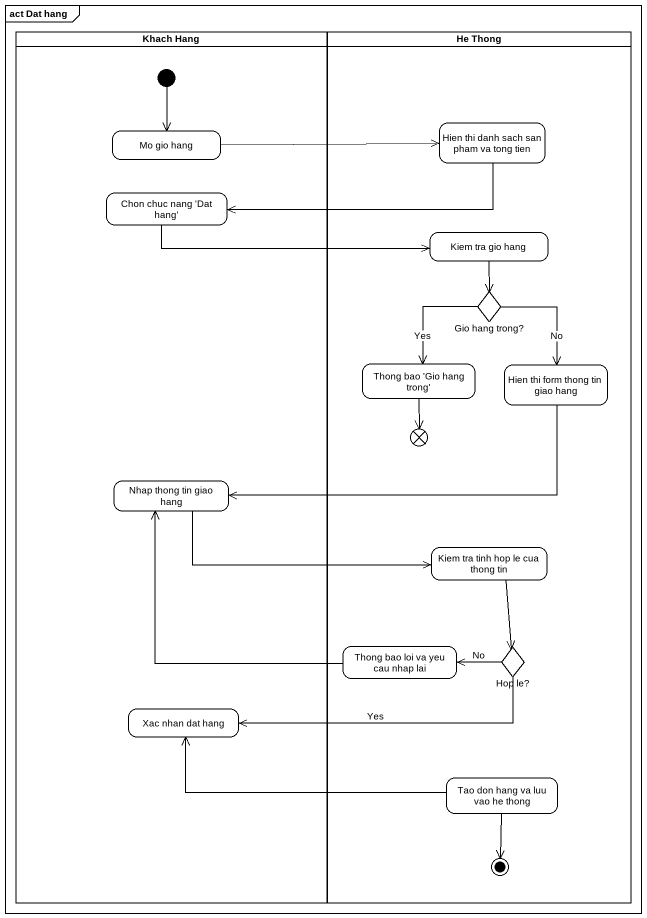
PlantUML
@startuml
mainframe act Dat hang
hide empty description
state "Khach Hang" as Khach_Hang <<partition>> {
  state "Mo gio hang" as Mo_gio_hang
  state "Chon chuc nang 'Dat hang'" as Chon_chuc_nang_Dat_hang
  state "Nhap thong tin giao hang" as Nhap_thong_tin_giao_hang
  state "Xac nhan dat hang" as Xac_nhan_dat_hang
  [*] --> Mo_gio_hang
}
state "He Thong" as He_Thong <<partition>> {
  state "Hien thi danh sach san pham va tong tien" as Hien_thi_danh_sach_san_pham
  state "Kiem tra gio hang" as Kiem_tra_gio_hang
  state "Gio hang trong?" as Gio_hang_trong <<choice>>
  state "Thong bao 'Gio hang trong'" as Thong_bao_Gio_hang_trong
  state "Hien thi form thong tin giao hang" as Hien_thi_form_thong_tin
  state flowfinal1 <<end>>
  state "Kiem tra tinh hop le cua thong tin" as Kiem_tra_tinh_hop_le_cua
  state "Thong bao loi va yeu cau nhap lai" as Thong_bao_loi_va_yeu_cau
  state "Hop le?" as Hop_le <<choice>>
  state "Tao don hang va luu vao he thong" as Tao_don_hang_va_luu_vao_he
  Tao_don_hang_va_luu_vao_he --> [*]
}
Mo_gio_hang -right-> Hien_thi_danh_sach_san_pham
Hien_thi_danh_sach_san_pham -left-> Chon_chuc_nang_Dat_hang
Chon_chuc_nang_Dat_hang -right-> Kiem_tra_gio_hang
Kiem_tra_gio_hang --> Gio_hang_trong
Gio_hang_trong --> Thong_bao_Gio_hang_trong : Yes
Gio_hang_trong --> Hien_thi_form_thong_tin : No
Thong_bao_Gio_hang_trong --> flowfinal1
Hien_thi_form_thong_tin -left-> Nhap_thong_tin_giao_hang
Nhap_thong_tin_giao_hang -right-> Kiem_tra_tinh_hop_le_cua
Kiem_tra_tinh_hop_le_cua --> Hop_le
Thong_bao_loi_va_yeu_cau -up-> Nhap_thong_tin_giao_hang
Hop_le -left-> Thong_bao_loi_va_yeu_cau : No
Hop_le -left-> Xac_nhan_dat_hang : Yes
Tao_don_hang_va_luu_vao_he -left-> Xac_nhan_dat_hang
@enduml
